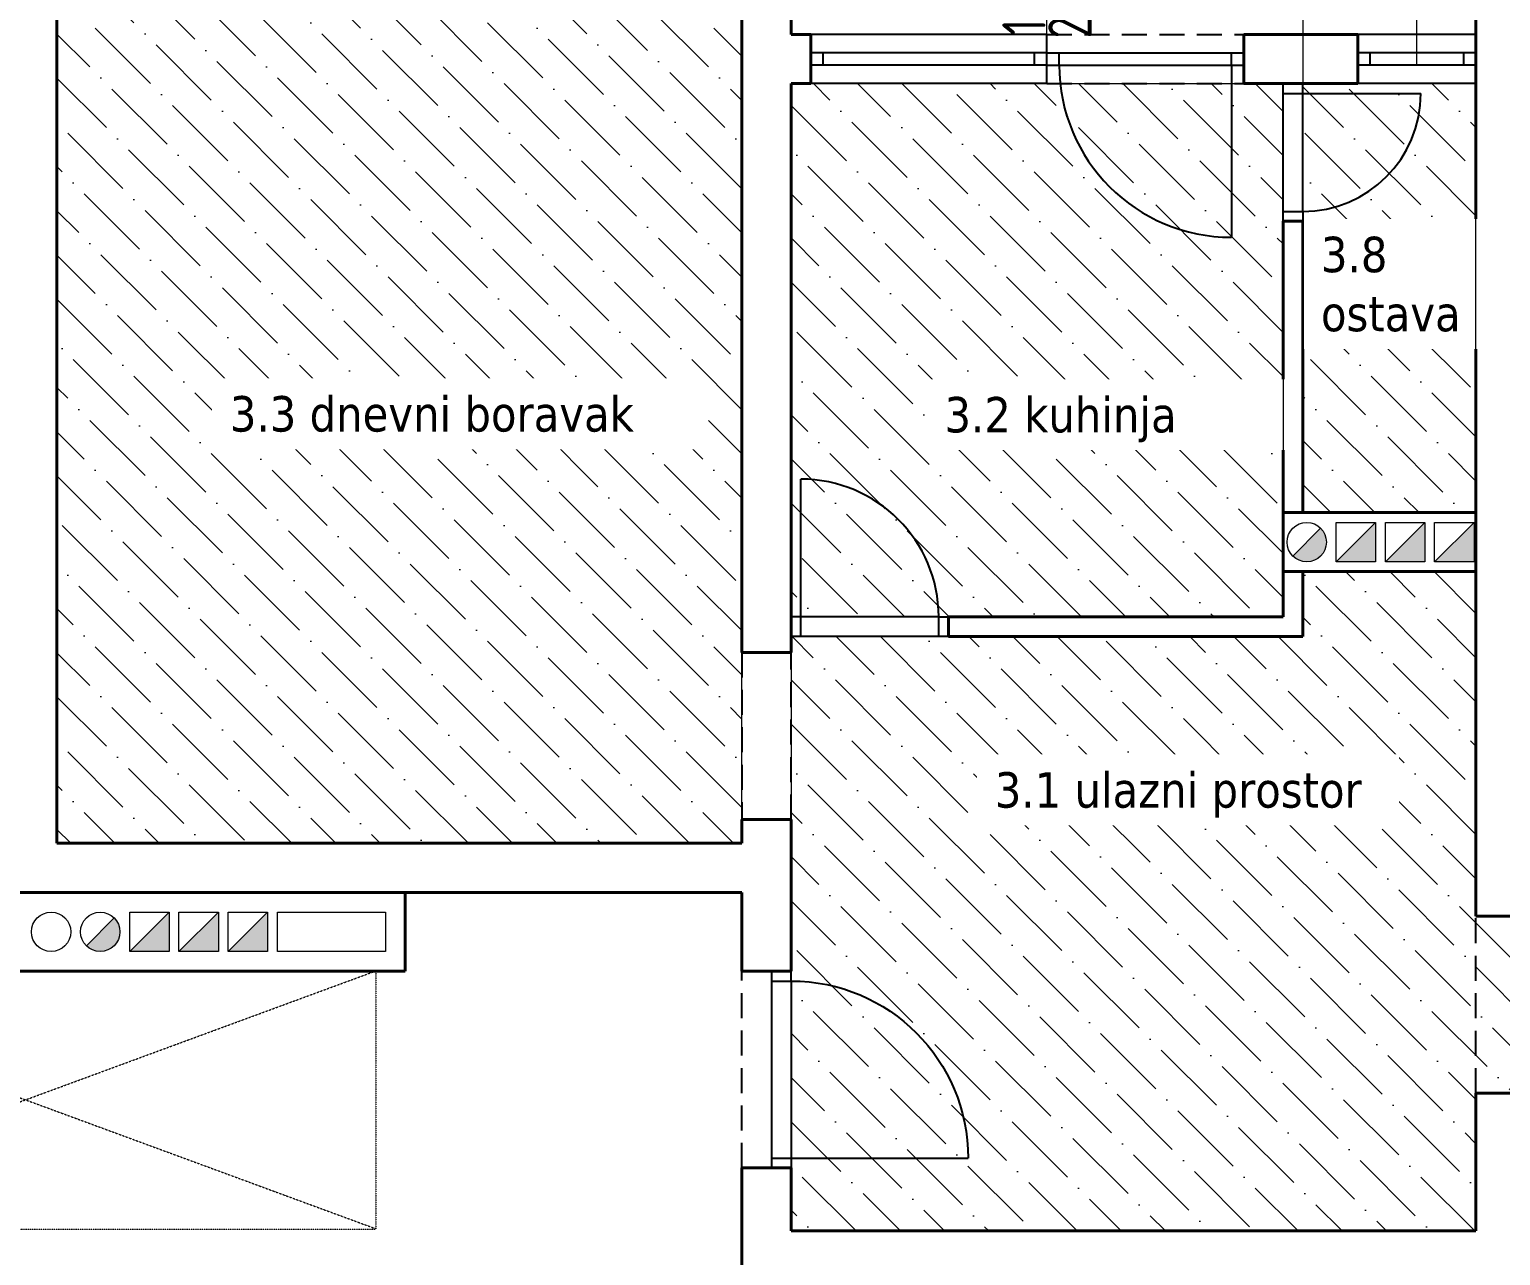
# Model space of a CAD drawing. Header units: millimetres. Extents: x 195897 to 285417, y -229751 to -116129.
# Drawn here: x 222031 to 222779, y -222599 to -221976 of the extents above; entities that cross this region are included whole.
import ezdxf
from ezdxf.enums import TextEntityAlignment as Align

# ---------------------------------------------------------------- set-up
doc = ezdxf.new("R2010")
doc.units = ezdxf.units.MM
doc.header["$PDMODE"] = 2
doc.linetypes.add('HIDDEN', pattern=[0.375, 0.25, -0.125])
doc.linetypes.add('HIDDENX2', pattern=[19.05, 12.7, -6.35])
doc.layers.get('0').update_dxf_attribs({"lineweight": 0})
doc.layers.get('Defpoints').update_dxf_attribs({"color": 250, "lineweight": 0})
for name, color, linetype, lineweight in [('05-podgled-tanko', 144, 'HIDDEN', 0), ('06-hatch_grijano', 30, 'Continuous', 0), ('07-kote', 70, 'Continuous', 9), ('09-oznaka stavke', 1, 'Continuous', 0), ('5-TX', 113, 'Continuous', 5), ('TP_01 - 0.50', 1, 'Continuous', 40), ('TP_07 - 0.20', 255, 'Continuous', 20)]:
    doc.layers.add(name, color=color, linetype=linetype, lineweight=lineweight)
for name, color, linetype in [('TP_Hatch', 252, 'Continuous'), ('TP_Hidden', 8, 'HIDDENX2'), ('TP_Otvori', 8, 'Continuous'), ('TP_Otvori.block', 8, 'Continuous')]:
    doc.layers.add(name, color=color, linetype=linetype)
doc.styles.add('isocpeur', font='isocpeur.ttf')
doc.styles.add('OPIS', font='hrcom.shx', dxfattribs={"width": 0.8, "height": 20})
doc.styles.add('tahoma10', font='tahoma.ttf', dxfattribs={"height": 2})
doc.dimstyles.new('ISO-25', dxfattribs={"dimtxt": 20, "dimasz": 10, "dimexe": 10, "dimexo": 10, "dimgap": 4, "dimtad": 1, "dimdec": 0, "dimtxsty": 'OPIS', "dimblk": 'ARCHTICK', "dimcen": 10, "dimdle": 10, "dimadec": 0, "dimazin": 0, "dimtfac": 1, "dimtdec": 0, "dimtix": 1, "dimtmove": 0, "dimatfit": 3, "dimldrblk": 'ARCHTICK', "dimfxl": 10, "dimfxlon": 1, "dimarcsym": 0})

# ---------------------------------------------------------------- blocks, each defined once
blk = doc.blocks.new('*U656')
at = {"layer": 'TP_Otvori'}
for p, q in [((5, 0), (5, 90)), ((5, 0), (0, 0)), ((95, 0), (5, 0)), ((5, -10), (5, 0)), ((95, -10), (95, 0)), ((95, 0), (100, 0)), ((100, -10), (0, -10))]:
    blk.add_line(p, q, dxfattribs=at)
blk.add_arc((5, 0), 90, 0.00001, 90.00001, dxfattribs=at)
blk = doc.blocks.new('*U663')
at = {"layer": 'TP_01 - 0.50'}
for p, q in [((0, 0), (0, -30)), ((72, 0), (72, -30))]:
    blk.add_line(p, q, dxfattribs=at)
at = {"layer": 'TP_Otvori'}
for p, q in [((0, 0), (72, 0)), ((0, -11.25), (72, -11.25)), ((7.5, -11.25), (7.5, -18.75)), ((64.5, -11.25), (64.5, -18.75)), ((0, -18.75), (72, -18.75)), ((0, -30), (72, -30))]:
    blk.add_line(p, q, dxfattribs=at)
blk = doc.blocks.new('*U655')
at = {"layer": 'TP_Otvori'}
for p, q in [((5, 0), (5, 70)), ((5, 0), (0, 0)), ((75, 0), (5, 0)), ((5, -10), (5, 0)), ((75, -10), (75, 0)), ((75, 0), (80, 0)), ((80, -10), (0, -10))]:
    blk.add_line(p, q, dxfattribs=at)
blk.add_arc((5, 0), 70, 0.00001, 90.00001, dxfattribs=at)
blk = doc.blocks.new('*U658')
at = {"layer": 'TP_Otvori'}
for p, q in [((5, 0), (5, 60)), ((5, 0), (0, 0)), ((65, 0), (5, 0)), ((5, -10), (5, 0)), ((65, -10), (65, 0)), ((65, 0), (70, 0)), ((70, -10), (0, -10))]:
    blk.add_line(p, q, dxfattribs=at)
blk.add_arc((5, 0), 60, 0.00001, 90.00001, dxfattribs=at)
blk = doc.blocks.new('_ArchTick')
at = {"color": 0, "linetype": 'ByBlock', "lineweight": 0, "const_width": 0.15}
blk.add_lwpolyline([(-0.5, -0.5), (0.5, 0.5)], dxfattribs=at)
blk = doc.blocks.new('*D878')
at = {"layer": '07-kote', "color": 0, "linetype": 'Continuous', "lineweight": -2, "ltscale": 0.5, "transparency": 16777216}
for p, q in [((222648.44, -221468.16), (222648.44, -221448.16)), ((222766.44, -221468.16), (222766.44, -221448.16)), ((222638.44, -221458.16), (222776.44, -221458.16))]:
    blk.add_line(p, q, dxfattribs=at)
at = {"layer": 'Defpoints', "color": 0, "linetype": 'Continuous', "ltscale": 0.5, "transparency": 16777216}
for p in [(222766.44, -221458.16), (222766.44, -221813.78), (222648.44, -221978.17)]:
    blk.add_point(p, dxfattribs=at)
at = {"layer": '07-kote', "color": 0, "linetype": 'Continuous', "lineweight": -2, "ltscale": 0.5, "transparency": 16777216, "xscale": 10, "yscale": 10, "zscale": 10, "rotation": 180}
blk.add_blockref('_ArchTick', (222648.44, -221458.16), dxfattribs=at)
at = {"layer": '07-kote', "color": 0, "linetype": 'Continuous', "lineweight": -2, "ltscale": 0.5, "transparency": 16777216, "xscale": 10, "yscale": 10, "zscale": 10}
blk.add_blockref('_ArchTick', (222766.44, -221458.16), dxfattribs=at)
at = {"layer": '07-kote', "color": 0, "linetype": 'Continuous', "lineweight": 15, "ltscale": 0.5, "transparency": 16777216, "insert": (222707.44, -221444.16), "char_height": 20, "attachment_point": 5, "style": 'OPIS'}
blk.add_mtext('118', dxfattribs=at)
blk = doc.blocks.new('*D1372')
at = {"layer": '07-kote', "color": 0, "linetype": 'ByBlock', "lineweight": -2, "ltscale": 5, "transparency": 16777216}
for p, q in [((222418.44, -221468.16), (222418.44, -221448.16)), ((222428.44, -221468.16), (222428.44, -221448.16)), ((222418.44, -221458.16), (222408.44, -221458.16)), ((222418.44, -221458.16), (222428.44, -221458.16)), ((222428.44, -221458.16), (222438.44, -221458.16))]:
    blk.add_line(p, q, dxfattribs=at)
at = {"layer": 'Defpoints', "color": 0, "linetype": 'ByBlock', "ltscale": 5, "transparency": 16777216}
for p in [(222428.44, -221458.16), (222418.44, -221978.17), (222428.44, -221978.17)]:
    blk.add_point(p, dxfattribs=at)
at = {"layer": '07-kote', "color": 0, "linetype": 'ByBlock', "lineweight": -2, "ltscale": 5, "transparency": 16777216, "xscale": 10, "yscale": 10, "zscale": 10}
blk.add_blockref('_ArchTick', (222418.44, -221458.16), dxfattribs=at)
at = {"layer": '07-kote', "color": 0, "linetype": 'ByBlock', "lineweight": -2, "ltscale": 5, "transparency": 16777216, "xscale": 10, "yscale": 10, "zscale": 10, "rotation": 180}
blk.add_blockref('_ArchTick', (222428.44, -221458.16), dxfattribs=at)
at = {"layer": '07-kote', "color": 0, "linetype": 'ByBlock', "ltscale": 5, "transparency": 16777216, "insert": (222423.44, -221444.16), "char_height": 20, "attachment_point": 5, "style": 'OPIS'}
blk.add_mtext('10', dxfattribs=at)
blk = doc.blocks.new('*U64')
at = {"ltscale": 0.1}
blk.add_line((0, 0.25), (0, -0.25), dxfattribs=at)
blk.add_lwpolyline([(-0.125, 0.5), (0.125, 0.5), (0.125, 0.25), (-0.125, 0.25)], close=True, dxfattribs=at)
at = {"style": 'isocpeur'}
blk.add_attdef('sl', text='', height=0.1, dxfattribs=at).set_placement((0.005, 0.3336), align=Align.CENTER)
blk = doc.blocks.new('*U1891')
blk.add_lwpolyline([(0, 31.05), (0, -59.18)])
blk.add_lwpolyline([(-12.61, -59.18), (-25.22, -81.02), (-12.61, -102.86), (12.61, -102.86), (25.22, -81.02), (12.61, -59.18)], close=True)
at = {"style": 'isocpeur', "width": 0.75}
for tag, p in [('VIS', (-12, -15.62)), ('SIR', (12, -15.62))]:
    blk.add_attdef(tag, text='', height=15, rotation=270, dxfattribs=at).set_placement(p, align=Align.MIDDLE)
blk.add_attdef('BR', text='', height=20, rotation=180, dxfattribs=at).set_placement((0, -81.02), align=Align.MIDDLE_CENTER)
blk = doc.blocks.new('*U1892')
blk.add_lwpolyline([(0, 31.05), (0, -59.18)])
blk.add_circle((0, -81.02), 21.84)
at = {"style": 'isocpeur', "width": 0.75}
for tag, p in [('VIS', (-12, -15.62)), ('SIR', (12, -15.62))]:
    blk.add_attdef(tag, text='', height=15, rotation=270, dxfattribs=at).set_placement(p, align=Align.MIDDLE)
blk.add_attdef('BR', text='', height=20, rotation=180, dxfattribs=at).set_placement((0, -81.02), align=Align.MIDDLE_CENTER)

msp = doc.modelspace()

# ---------------------------------------------------------------- hatches: boundary and pattern name
at = {"layer": '06-hatch_grijano'}
h = msp.add_hatch(dxfattribs=at)
h.set_pattern_fill('ANSI36', color=256, scale=5, angle=270, style=0)
h.paths.add_polyline_path([(222045.44, -222389.17), (222393.44, -222389.17), (222393.44, -221889.17), (222045.44, -221889.17)])
h.paths.add_polyline_path([(222127.61, -222190.4), (222346.13, -222190.4), (222346.13, -222151.51), (222127.61, -222151.51)], flags=24)
h = msp.add_hatch(dxfattribs=at)
h.set_pattern_fill('ANSI36', color=256, scale=5, angle=270, style=0)
h.paths.add_polyline_path([(222668.44, -222274.17), (222418.44, -222274.17), (222418.44, -222003.17), (222668.44, -222003.17)])
h.paths.add_polyline_path([(222490.69, -222190.83), (222621.32, -222190.83), (222621.32, -222151.95), (222490.69, -222151.95)], flags=24)
h = msp.add_hatch(dxfattribs=at)
h.set_pattern_fill('ANSI36', color=256, scale=5, angle=270, style=0)
h.paths.add_polyline_path([(222678.44, -222221.17), (222766.44, -222221.17), (222766.44, -222003.17), (222678.44, -222003.17)])
h.paths.add_polyline_path([(222682.02, -222139.03), (222762.59, -222139.03), (222762.59, -222070.15), (222682.02, -222070.15)], flags=24)
h = msp.add_hatch(dxfattribs=at)
h.set_pattern_fill('ANSI36', color=256, scale=5, angle=270, style=0)
h.paths.add_polyline_path([(222418.44, -222586.17), (222766.44, -222586.17), (222766.44, -222516.17), (222791.44, -222516.17), (222791.44, -222586.17), (223139.44, -222586.17), (223139.44, -222521.17), (223164.44, -222521.17), (223164.44, -222586.17), (223264.44, -222586.17), (223264.44, -222408.17), (222791.44, -222408.17), (222791.44, -222426.17), (222766.44, -222426.17), (222766.44, -222251.17), (222678.44, -222251.17), (222678.44, -222284.17), (222418.44, -222284.17)])
h.paths.add_polyline_path([(222919.83, -222298.12), (223030, -222298.12), (223030, -222259.24), (222919.83, -222259.24)], flags=25)
h.paths.add_polyline_path([(222920.5, -222499.16), (223044.99, -222499.16), (223044.99, -222460.28), (222920.5, -222460.28)], flags=24)
h.paths.add_polyline_path([(222516.27, -222381.48), (222715.93, -222381.48), (222715.93, -222342.6), (222516.27, -222342.6)], flags=24)
at = {"layer": 'TP_Hatch'}
h = msp.add_hatch(color=256, dxfattribs=at)
h.dxf.hatch_style = 1
edge = h.paths.add_edge_path()
edge.add_arc((222680.44, -222236.17), 10, 225, 270)
edge.add_arc((222680.44, -222236.17), 10, 270, 360)
edge.add_arc((222680.44, -222236.17), 10, 0, 45)
edge.add_line((222687.51, -222229.1), (222673.37, -222243.24))
h = msp.add_hatch(color=256, dxfattribs=at)
h.dxf.hatch_style = 1
h.paths.add_polyline_path([(222715.44, -222246.17), (222715.44, -222226.17), (222695.44, -222246.17)])
h = msp.add_hatch(color=256, dxfattribs=at)
h.dxf.hatch_style = 1
h.paths.add_polyline_path([(222740.44, -222246.17), (222740.44, -222226.17), (222720.44, -222246.17)])
h = msp.add_hatch(color=256, dxfattribs=at)
h.dxf.hatch_style = 1
h.paths.add_polyline_path([(222765.44, -222246.17), (222765.44, -222226.17), (222745.44, -222246.17)])
h = msp.add_hatch(color=256, dxfattribs=at)
h.dxf.hatch_style = 1
h.paths.add_polyline_path([(222102.44, -222444.17), (222102.44, -222424.17), (222082.44, -222444.17)])
h = msp.add_hatch(color=256, dxfattribs=at)
h.dxf.hatch_style = 1
h.paths.add_polyline_path([(222127.44, -222444.17), (222127.44, -222424.17), (222107.44, -222444.17)])
h = msp.add_hatch(color=256, dxfattribs=at)
h.dxf.hatch_style = 1
h.paths.add_polyline_path([(222152.44, -222444.17), (222152.44, -222424.17), (222132.44, -222444.17)])
h = msp.add_hatch(color=256, dxfattribs=at)
h.dxf.hatch_style = 1
edge = h.paths.add_edge_path()
edge.add_arc((222067.44, -222434.17), 10, 225, 270)
edge.add_arc((222067.44, -222434.17), 10, 270, 360)
edge.add_arc((222067.44, -222434.17), 10, 0, 45)
edge.add_line((222074.51, -222427.1), (222060.37, -222441.24))

# ---------------------------------------------------------------- linework, layer by layer
at = {"layer": '05-podgled-tanko'}
for p in [(222207.44, -222454.17), (221852.44, -222585.17)]:
    msp.add_line(p, (222207.44, -222585.17), dxfattribs=at).dxf.unprotected_set("ltscale", 0)
for points in [[(221851.44, -222585.03), (222207.44, -222454.03)], [(221851.44, -222454.03), (222207.44, -222585.03)]]:
    msp.add_lwpolyline(points, dxfattribs=at).dxf.unprotected_set("ltscale", 0)
at = {"layer": 'TP_01 - 0.50'}
for p, q in [((222045.44, -221791.17), (222045.44, -222389.17)), ((222393.44, -222292.17), (222393.44, -221854.17)), ((222418.44, -221978.17), (222418.44, -221854.17)), ((222045.44, -222389.17), (222045.44, -221889.17)), ((222766.44, -221978.17), (222766.44, -221955.17)), ((222418.44, -221978.17), (222428.44, -221978.17)), ((222428.44, -222003.17), (222428.44, -221978.17)), ((222428.44, -222003.17), (222428.44, -221978.17)), ((222648.44, -221978.17), (222706.44, -221978.17)), ((222648.44, -222003.17), (222648.44, -221978.17)), ((222706.44, -222003.17), (222706.44, -221978.17)), ((222766.44, -222003.17), (222766.44, -221978.17)), ((222418.44, -222003.17), (222428.44, -222003.17)), ((222418.44, -222292.17), (222418.44, -222003.17)), ((222648.44, -222003.17), (222706.44, -222003.17)), ((222766.44, -222398.17), (222766.44, -222003.17)), ((222668.44, -222073.17), (222678.44, -222073.17)), ((222668.44, -222221.17), (222668.44, -222073.17)), ((222678.44, -222221.17), (222678.44, -222073.17)), ((222668.44, -222221.17), (222766.44, -222221.17)), ((222668.44, -222221.17), (222668.44, -222251.17)), ((222668.44, -222274.17), (222668.44, -222251.17)), ((222668.44, -222251.17), (222766.44, -222251.17)), ((222678.44, -222284.17), (222678.44, -222251.17)), ((222498.44, -222274.17), (222668.44, -222274.17)), ((222498.44, -222284.17), (222498.44, -222274.17)), ((222498.44, -222284.17), (222678.44, -222284.17)), ((222418.44, -222292.17), (222393.44, -222292.17)), ((222393.44, -222389.17), (222393.44, -222377.17)), ((222418.44, -222377.17), (222393.44, -222377.17)), ((222418.44, -222454.17), (222418.44, -222377.17)), ((222045.44, -222389.17), (222393.44, -222389.17)), ((222393.44, -222389.17), (222045.44, -222389.17)), ((222766.44, -222426.17), (222766.44, -222398.17)), ((222222.44, -222414.17), (221672.44, -222414.17)), ((222222.44, -222454.17), (222222.44, -222414.17)), ((222222.44, -222414.17), (222393.44, -222414.17)), ((222393.44, -222454.17), (222393.44, -222414.17)), ((222791.44, -222426.17), (222766.44, -222426.17)), ((221842.44, -222454.17), (222222.44, -222454.17)), ((222418.44, -222454.17), (222393.44, -222454.17)), ((222766.44, -222586.17), (222766.44, -222516.17)), ((222791.44, -222516.17), (222766.44, -222516.17)), ((222393.44, -222647.17), (222393.44, -222554.17)), ((222418.44, -222554.17), (222393.44, -222554.17)), ((222418.44, -222586.17), (222418.44, -222554.17)), ((222418.44, -222586.17), (222766.44, -222586.17))]:
    msp.add_line(p, q, dxfattribs=at)
at = {"layer": 'TP_07 - 0.20'}
for p, q in [((222687.51, -222229.1), (222673.37, -222243.24)), ((222715.44, -222226.17), (222695.44, -222246.17)), ((222740.44, -222226.17), (222720.44, -222246.17)), ((222765.44, -222226.17), (222745.44, -222246.17)), ((222102.44, -222424.17), (222082.44, -222444.17)), ((222127.44, -222424.17), (222107.44, -222444.17)), ((222152.44, -222424.17), (222132.44, -222444.17)), ((222074.51, -222427.1), (222060.37, -222441.24))]:
    msp.add_line(p, q, dxfattribs=at)
for points in [[(222695.44, -222226.17), (222715.44, -222226.17), (222715.44, -222246.17), (222695.44, -222246.17)], [(222720.44, -222226.17), (222740.44, -222226.17), (222740.44, -222246.17), (222720.44, -222246.17)], [(222745.44, -222226.17), (222765.44, -222226.17), (222765.44, -222246.17), (222745.44, -222246.17)], [(222082.44, -222424.17), (222102.44, -222424.17), (222102.44, -222444.17), (222082.44, -222444.17)], [(222107.44, -222424.17), (222127.44, -222424.17), (222127.44, -222444.17), (222107.44, -222444.17)], [(222132.44, -222424.17), (222152.44, -222424.17), (222152.44, -222444.17), (222132.44, -222444.17)], [(222157.44, -222424.17), (222212.44, -222424.17), (222212.44, -222444.17), (222157.44, -222444.17)]]:
    msp.add_lwpolyline(points, close=True, dxfattribs=at)
for centre in [(222680.44, -222236.17), (222042.44, -222434.17), (222067.44, -222434.17)]:
    msp.add_circle(centre, 10, dxfattribs=at)
at = {"layer": 'TP_Hidden'}
for p, q in [((222548.44, -221978.17), (222648.44, -221978.17)), ((222548.44, -222003.17), (222648.44, -222003.17)), ((222393.44, -222292.17), (222393.44, -222377.17)), ((222418.44, -222377.17), (222418.44, -222292.17)), ((222766.44, -222516.17), (222766.44, -222426.17)), ((222393.44, -222554.17), (222393.44, -222454.17))]:
    msp.add_line(p, q, dxfattribs=at)
at = {"layer": 'TP_Otvori'}
for p, q in [((222548.44, -221978.17), (222428.44, -221978.17)), ((222548.44, -222003.17), (222548.44, -221978.17)), ((222548.44, -221987.55), (222428.44, -221987.55)), ((222434.69, -221993.8), (222434.69, -221987.55)), ((222542.19, -221993.8), (222542.19, -221987.55)), ((222548.44, -221987.55), (222648.44, -221987.55)), ((222554.69, -221993.8), (222554.69, -221987.55)), ((222642.19, -221993.8), (222642.19, -221987.55)), ((222548.44, -221993.8), (222428.44, -221993.8)), ((222548.44, -221993.8), (222648.44, -221993.8)), ((222642.19, -221993.8), (222642.19, -222081.3)), ((222548.44, -222003.17), (222428.44, -222003.17))]:
    msp.add_line(p, q, dxfattribs=at)
msp.add_arc((222642.19, -221993.8), 87.5, 180, 270, dxfattribs=at)

# ---------------------------------------------------------------- block references
at = {"layer": '09-oznaka stavke', "linetype": 'HIDDEN', "ltscale": 50}
ref = msp.add_blockref('*U1891', (222548.44, -221957.28), dxfattribs=dict(at, xscale=0.9750000000000001, yscale=0.9750000000000001, zscale=0.9750000000000001, rotation=180.0017924477389))
ref.add_attrib('SIR', '100+120', dxfattribs={"layer": '0', "height": 22, "rotation": 90.00179, "style": 'isocpeur', "width": 0.75}).set_placement((222536.74, -221942.05), align=Align.MIDDLE)
ref.add_attrib('VIS', '220+177', dxfattribs={"layer": '0', "height": 22, "rotation": 90.00179, "style": 'isocpeur', "width": 0.75}).set_placement((222560.14, -221942.05), align=Align.MIDDLE)
ref = msp.add_blockref('*U1892', (222736.44, -221963.53), dxfattribs=dict(at, xscale=0.9750000000000001, yscale=0.9750000000000001, zscale=0.9750000000000001, rotation=180.0017924477389))
ref.add_attrib('SIR', '60', dxfattribs={"layer": '0', "height": 22, "rotation": 90.00179, "style": 'isocpeur', "width": 0.75}).set_placement((222724.74, -221948.3), align=Align.MIDDLE)
ref.add_attrib('VIS', '60', dxfattribs={"layer": '0', "height": 22, "rotation": 90.00179, "style": 'isocpeur', "width": 0.75}).set_placement((222748.14, -221948.3), align=Align.MIDDLE)
ref.add_attrib('BR', '9', dxfattribs={"layer": '0', "height": 19.5, "rotation": 0.00179, "style": 'isocpeur', "width": 0.75}).set_placement((222736.44, -221884.53), align=Align.MIDDLE_CENTER)
at = {"layer": '5-TX'}
ref = msp.add_blockref('*U64', (222678.44, -221967.17), dxfattribs=dict(at, xscale=-144.0000000000024, yscale=144.0000000000024, zscale=144.0000000000024, rotation=0.0001386217754983932))
ref.add_attrib('sl', 'VZ2', dxfattribs={"layer": '0', "height": 14.4, "rotation": 0.00014, "style": 'isocpeur'}).set_placement((222677.72, -221919.13), align=Align.CENTER)
at = {"layer": 'TP_Otvori.block', "xscale": 0.8333333856529689, "yscale": 0.8333333856529689, "zscale": 0.8333333856529689, "rotation": 180}
msp.add_blockref('*U663', (222766.44, -222003.17), dxfattribs=at)
at = {"layer": 'TP_Otvori.block', "rotation": 270}
msp.add_blockref('*U658', (222678.44, -222003.17), dxfattribs=at)
at = {"layer": 'TP_Otvori.block'}
msp.add_blockref('*U655', (222418.44, -222274.17), dxfattribs=at)
at = {"layer": 'TP_Otvori.block', "xscale": -1, "rotation": 270}
msp.add_blockref('*U656', (222418.44, -222554.17), dxfattribs=at)

# ---------------------------------------------------------------- dimensions: what is measured, and where the dimension line sits
at = {"layer": '07-kote', "linetype": 'ByBlock', "ltscale": 5}
dim = msp.add_linear_dim(base=(222428.44, -221458.16), p1=(222418.44, -221978.17), p2=(222428.44, -221978.17), dimstyle='ISO-25', dxfattribs=at)
dim.commit()
dim.dimension.update_dxf_attribs({"geometry": '*D1372', "text_midpoint": (222423.44, -221444.16)})
at = {"layer": '07-kote', "linetype": 'Continuous', "lineweight": 15, "ltscale": 0.5}
dim = msp.add_linear_dim(base=(222766.44, -221458.16), p1=(222648.44, -221978.17), p2=(222766.44, -221813.78), dimstyle='ISO-25', override={"dimtmove": 1}, dxfattribs=at)
dim.commit()
dim.dimension.update_dxf_attribs({"geometry": '*D878', "text_midpoint": (222707.44, -221444.16)})

# ---------------------------------------------------------------- next in the draw order: texts
at = {"layer": '07-kote', "linetype": 'ByBlock', "ltscale": 5, "char_height": 18, "attachment_point": 1, "style": 'tahoma10', "bg_fill": 2}
for s, width, heights, insert in [('\\pt90;3.8\\Postava ', 221.6856, [75.83], (222687.69, -222081.01)), ('\\pt90;3.3 dnevni boravak ', 230.4644, [2.54], (222133.28, -222161.97)), ('\\pt90;3.2 kuhinja ', 171.7931, [2.54], (222496.36, -222162.41)), ('\\pt90;3.1 ulazni prostor ', 196.4388, [2.54], (222521.94, -222353.06))]:
    msp.add_mtext_dynamic_manual_height_columns(s, width=width, gutter_width=10, heights=heights, dxfattribs=dict(at, insert=insert))

# ---------------------------------------------------------------- next in the draw order: linework, layer by layer
at = {"layer": '06-hatch_grijano', "linetype": 'ByBlock', "ltscale": 5}
for points in [[(222045.44, -222389.17), (222393.44, -222389.17), (222393.44, -221889.17), (222045.44, -221889.17)], [(222668.44, -222274.17), (222418.44, -222274.17), (222418.44, -222003.17), (222668.44, -222003.17)], [(222678.44, -222221.17), (222766.44, -222221.17), (222766.44, -222003.17), (222678.44, -222003.17)]]:
    msp.add_lwpolyline(points, close=True, dxfattribs=at)
msp.add_lwpolyline([(222418.44, -222586.17), (222766.44, -222586.17), (222766.44, -222516.17), (222791.44, -222516.17), (222791.44, -222586.17), (223139.44, -222586.17), (223139.44, -222521.17), (223164.44, -222521.17), (223164.44, -222586.17), (223264.44, -222586.17), (223264.44, -222408.17), (222791.44, -222408.17), (222791.44, -222426.17), (222766.44, -222426.17), (222766.44, -222251.17), (222678.44, -222251.17), (222678.44, -222284.17), (222418.44, -222284.17), (222418.44, -222586.17)], dxfattribs=at)

doc.saveas('drawing.dxf')
